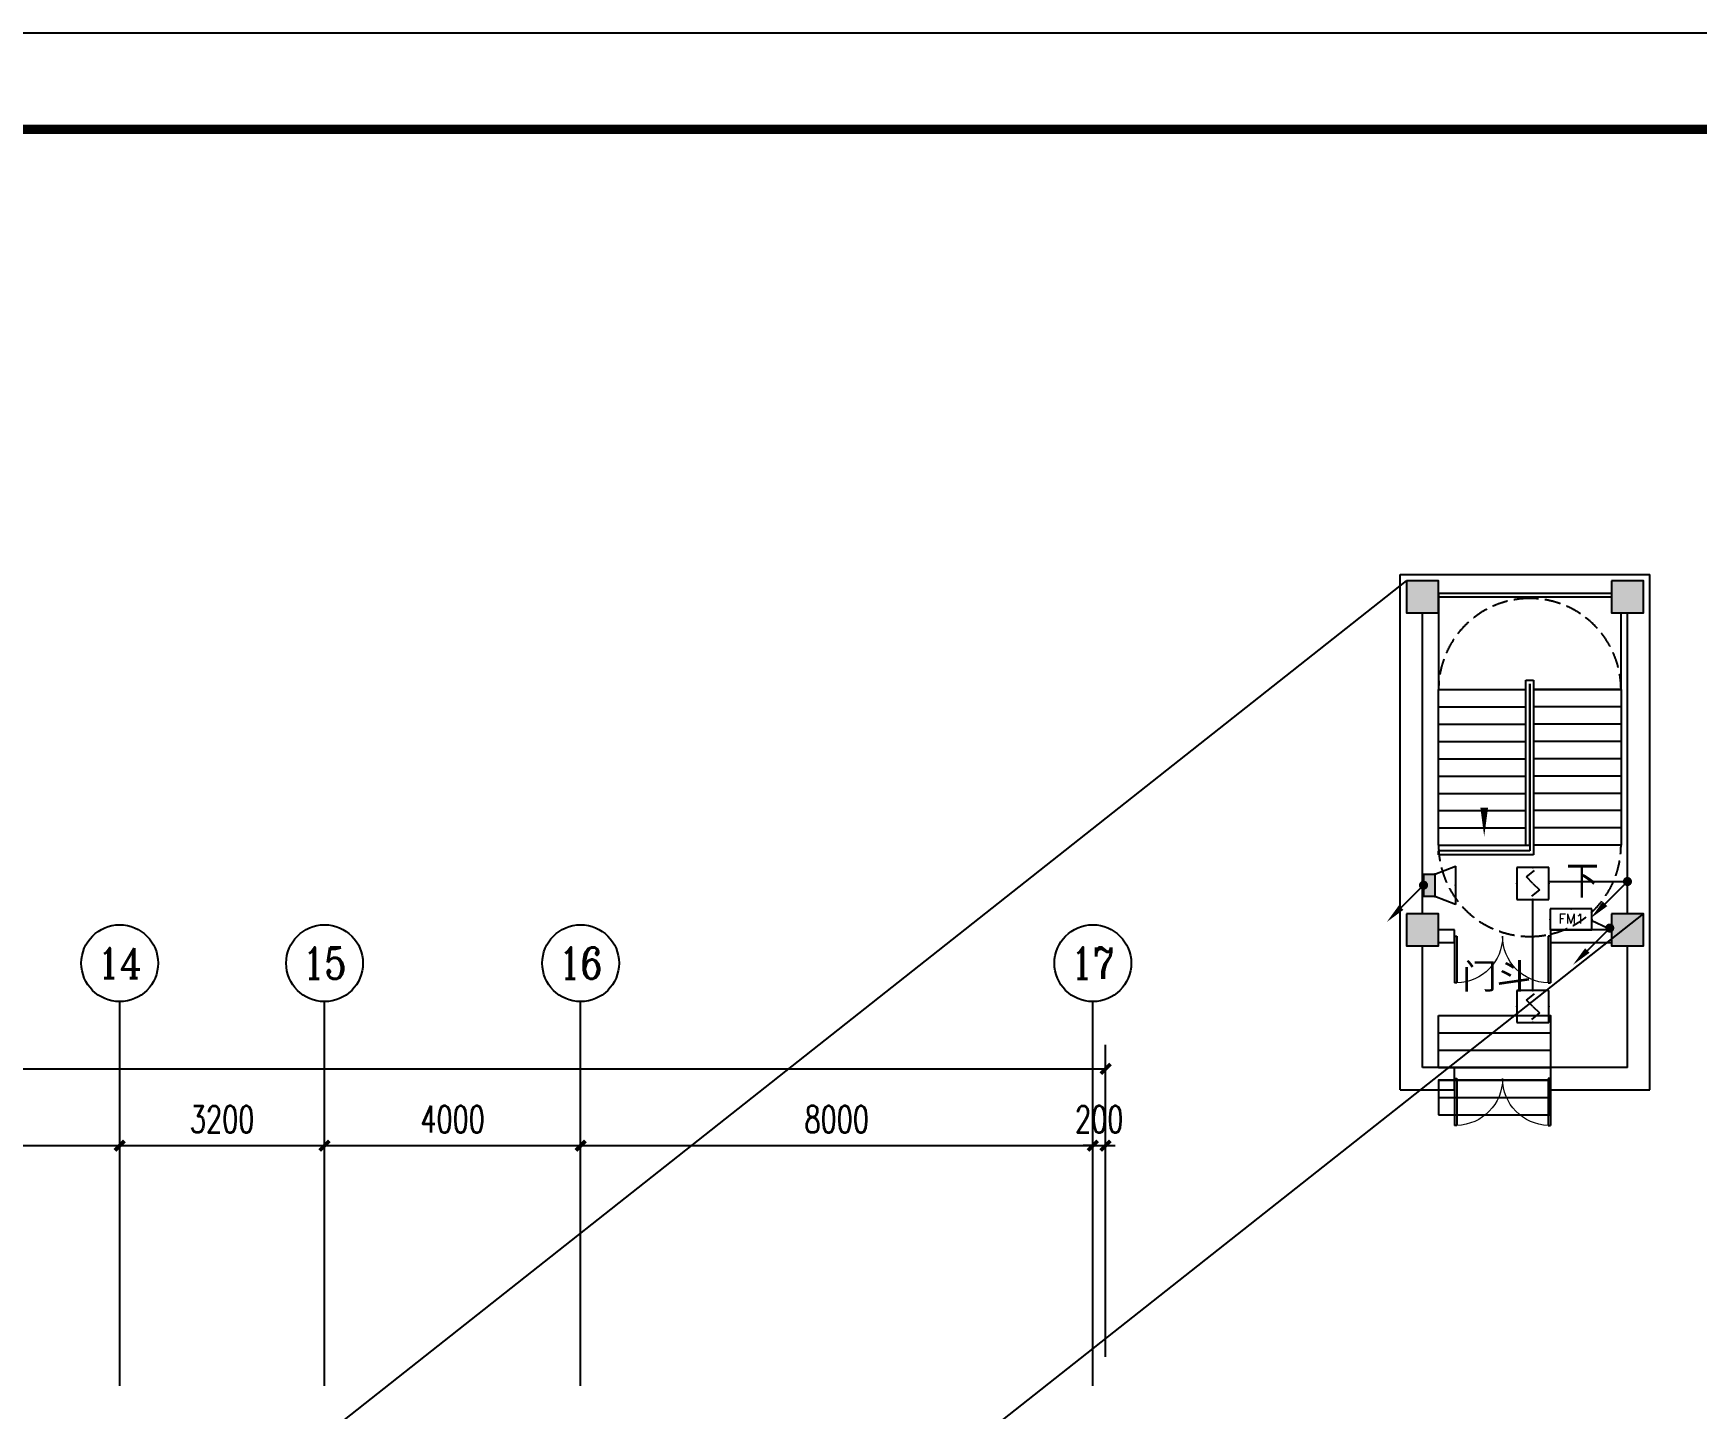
# Model space of a CAD drawing. Extents: x 1725663 to 4653551, y -550461 to 248782.
# Drawn here: x 2376593 to 2402577, y -445796 to -424311 of the extents above; entities that cross this region are included whole.
import ezdxf
from ezdxf.enums import TextEntityAlignment as Align

# ---------------------------------------------------------------- set-up
doc = ezdxf.new("R2010")
doc.units = 0
doc.header["$LTSCALE"] = 1000
doc.linetypes.add('DASH', pattern=[0.35, 0.25, -0.1])
for name, color, linetype in [('0-底图', 7, 'Continuous'), ('A-COLU-CONC', 255, 'Continuous'), ('A-FLOR-STRS', 140, 'Continuous'), ('AXIS', 3, 'Continuous'), ('AXIS_TEXT', 7, 'Continuous'), ('BTTK', 7, 'Continuous'), ('CLAYER', 7, 'Continuous'), ('DIM_SYMB', 3, 'Continuous'), ('EQUIP-广播', 3, 'Continuous'), ('EQUIP-消防', 3, 'Continuous'), ('LWIRE', 4, 'Continuous'), ('PUB_HATCH', 8, 'Continuous'), ('PUB_TEXT', 7, 'Continuous'), ('PUB_TITLE', 4, 'Continuous'), ('STAIR', 2, 'Continuous'), ('WALL', 2, 'Continuous'), ('WINDOW', 4, 'Continuous'), ('WIRE-消防', 1, 'Continuous')]:
    doc.layers.add(name, color=color, linetype=linetype)
doc.styles.add('_TCH_AXIS', font='COMPLEX', dxfattribs={"bigfont": 'GBCBIG'})
doc.styles.add('_TCH_DIM', font='SIMPLEX', dxfattribs={"width": 0.8, "height": 5, "bigfont": 'HZTXT'})
doc.styles.add('_TEL_DIM', font='SIMPLEX', dxfattribs={"width": 0.8, "height": 3.5, "bigfont": 'HZTXT'})
doc.styles.add('A_DIM_T3', font='SIMPLEX', dxfattribs={"width": 0.7, "bigfont": 'HZ'})
doc.styles.add('COMPLEX', font='COMPLEX')
doc.styles.add('HZ(TK)', font='geniso.shx', dxfattribs={"width": 0.9, "bigfont": 'hztxt.shx'})
doc.styles.get("Standard").update_dxf_attribs({"font": 'geniso.shx', "bigfont": 'hztxt.shx'})
doc.styles.add('黑体', font='')
doc.styles.get('黑体').set_extended_font_data('SimHei')
doc.dimstyles.new('_TCH_ARCH&&150', dxfattribs={"dimtxt": 420, "dimasz": 150, "dimexe": 375, "dimexo": 450, "dimgap": 202.5, "dimtad": 1, "dimdec": 0, "dimzin": 0, "dimdsep": 46, "dimtxsty": 'A_DIM_T3', "dimblk": 'ARCHTICK', "dimcen": 0.09, "dimclrt": 7, "dimazin": 2, "dimtfac": 1, "dimtdec": 0, "dimtix": 1, "dimtmove": 2, "dimatfit": 3, "dimfxl": 150, "dimtolj": 1, "dimtzin": 0, "dimarcsym": 0})

# ---------------------------------------------------------------- blocks, each defined once
blk = doc.blocks.new('vhtemplate_2020年新竖式图框_A0')
at = {"layer": 'PUB_TITLE', "color": 7}
blk.add_lwpolyline([(0, 0), (1189, 0), (1189, 841), (0, 841)], close=True, dxfattribs=at)
at = {"layer": 'PUB_TITLE', "const_width": 1}
blk.add_lwpolyline([(25, 10), (1179, 10), (1179, 831), (25, 831)], close=True, dxfattribs=at)
at = {"layer": 'BTTK', "color": 4, "style": 'HZ(TK)', "width": 0.9}
for tag, p in [('合作单位', (1144, 743.5)), ('建设单位', (1144, 209.5)), ('工程名称', (1144, 176.5)), ('子项名称', (1154, 160)), ('图纸名称', (1144, 141))]:
    blk.add_attdef(tag, text='', height=3.5, dxfattribs=at).set_placement(p, align=Align.MIDDLE_CENTER)
for tag, p in [('注册证书号', (1156.5, 309.01)), ('注册印章号', (1156.5, 301.01)), ('设计号', (1154, 193)), ('图别', (1137.75, 34)), ('图号', (1170.25, 34)), ('版本号', (1137.75, 26)), ('日期', (1170.25, 26))]:
    blk.add_attdef(tag, text='', height=3.5, dxfattribs=at).set_placement(p, align=Align.MIDDLE)
blk = doc.blocks.new('_FZH')
blk.add_lwpolyline([(-0.5, -0.5), (0.5, -0.5), (0.5, 0.5), (-0.5, 0.5)], close=True)
at = {"layer": 'PUB_HATCH'}
blk.add_solid([(-0.5, -0.5), (0.5, -0.5), (-0.5, 0.5), (0.5, 0.5)], dxfattribs=at)
blk = doc.blocks.new('$DorLib2D$00000002')
for p, q in [((-0.5, 0), (-0.5, 0.4875)), ((-0.475, 0.4875), (-0.5, 0.4875)), ((-0.475, 0), (-0.475, 0.4875)), ((0.475, 0), (0.475, 0.4875)), ((0.475, 0.4875), (0.5, 0.4875)), ((0.5, 0), (0.5, 0.4875)), ((-0.5, 0), (-0.475, 0)), ((0.5, 0), (0.475, 0))]:
    blk.add_line(p, q)
at = {"lineweight": 13}
for centre, start, end in [((-0.4875, 0), 0, 88.53072), ((0.4875, 0), 91.46928, 180)]:
    blk.add_arc(centre, 0.4875, start, end, dxfattribs=at)
blk = doc.blocks.new('ghh')
for p, q in [((2185855, -628311), (2187605, -628311)), ((2185855, -628581), (2187605, -628581)), ((2185855, -628851), (2187605, -628851)), ((2185855, -629121), (2187605, -629121)), ((2185855, -629321), (2187605, -629321)), ((2185855, -629591), (2187605, -629591)), ((2185855, -629861), (2187605, -629861))]:
    blk.add_line(p, q)
for points in [[(2185855, -628311), (2187605, -628311), (2187605, -629121), (2185855, -629121)], [(2185855, -629861), (2187605, -629861), (2187605, -629321), (2185855, -629321)], [(2186105, -629121), (2187605, -629121), (2187605, -629321), (2186105, -629321)]]:
    blk.add_lwpolyline(points, close=True)
at = {"layer": 'A-FLOR-STRS'}
for p, q in [((2188555, -621721), (2185855, -621721)), ((2185855, -621721), (2185855, -623221)), ((2188705, -623221), (2188705, -622021)), ((2187220, -625651), (2187220, -623071)), ((2187220, -623071), (2187340, -623071)), ((2187340, -623071), (2187340, -625801)), ((2185855, -625651), (2185855, -623221)), ((2185855, -623221), (2187220, -623221)), ((2185855, -623221), (2187220, -623221)), ((2187280, -625651), (2187280, -623131)), ((2187280, -623131), (2187280, -623131)), ((2187280, -623131), (2187280, -625741)), ((2187280, -625651), (2187280, -623221)), ((2187280, -623221), (2187280, -625651)), ((2188705, -623221), (2187340, -623221)), ((2187340, -623221), (2188705, -623221)), ((2188705, -623221), (2188705, -625651)), ((2185855, -623491), (2187220, -623491)), ((2188705, -623491), (2187340, -623491)), ((2185855, -623761), (2187220, -623761)), ((2188705, -623761), (2187340, -623761)), ((2185855, -624031), (2187220, -624031)), ((2188705, -624031), (2187340, -624031)), ((2185855, -624301), (2187220, -624301)), ((2188705, -624301), (2187340, -624301)), ((2185855, -624571), (2187220, -624571)), ((2188705, -624571), (2187340, -624571)), ((2185855, -624841), (2187220, -624841)), ((2188705, -624841), (2187340, -624841)), ((2185855, -625111), (2187220, -625111)), ((2188705, -625111), (2187340, -625111)), ((2185855, -625381), (2187220, -625381)), ((2188705, -625381), (2187340, -625381)), ((2185855, -625651), (2187220, -625651)), ((2187220, -625651), (2187280, -625651)), ((2187220, -625651), (2187280, -625651)), ((2187280, -625651), (2187280, -625651)), ((2188705, -625651), (2187340, -625651)), ((2187280, -625741), (2185855, -625741)), ((2185855, -625801), (2185855, -625741)), ((2187340, -625801), (2185855, -625801))]:
    blk.add_line(p, q, dxfattribs=at)
at = {"layer": 'DIM_SYMB'}
blk.add_lwpolyline([(2187993, -625786, 0, 0, 0), (2187993, -622471, 0, 0, 0), (2186568, -622471, 0, 0, 0), (2186568, -625516, 0, 120, 0), (2186568, -625066, 0, 0, 0)], format="xyseb", dxfattribs=at)
at = {"layer": 'STAIR', "color": 9, "linetype": 'DASH'}
for p, q in [((2187280, -621796), (2187280, -621796)), ((2187280, -627076), (2187280, -627076))]:
    blk.add_line(p, q, dxfattribs=at)
for points in [[(2185855, -623221, -0.414214), (2187280, -621796)], [(2188705, -623221, 0.414214), (2187280, -621796)], [(2185855, -625651, 0.414214), (2187280, -627076)], [(2188705, -625651, -0.414214), (2187280, -627076)]]:
    blk.add_lwpolyline(points, format="xyb", dxfattribs=at)
at = {"layer": 'WALL'}
for p, q in [((2185255, -627071), (2185255, -621421)), ((2185255, -621421), (2189155, -621421)), ((2189155, -626971), (2189155, -621421)), ((2185855, -621771), (2188555, -621771)), ((2185605, -626721), (2185605, -622021)), ((2188805, -626721), (2188805, -622021)), ((2186105, -626971), (2185855, -626971)), ((2186105, -627171), (2186105, -626971)), ((2188555, -626971), (2187605, -626971)), ((2187605, -626971), (2187605, -627171)), ((2189155, -629471), (2189155, -626971)), ((2185255, -629471), (2185255, -627071)), ((2185605, -629121), (2185605, -627221)), ((2185855, -627171), (2186105, -627171)), ((2187605, -627171), (2188555, -627171)), ((2188805, -629121), (2188805, -627221)), ((2186105, -629121), (2185605, -629121)), ((2186105, -629471), (2186105, -629121)), ((2188805, -629121), (2187605, -629121)), ((2187605, -629121), (2187605, -629471)), ((2185255, -629471), (2186105, -629471)), ((2187605, -629471), (2189155, -629471))]:
    blk.add_line(p, q, dxfattribs=at)
at = {"layer": 'A-COLU-CONC', "xscale": 500, "yscale": 500, "zscale": 500, "rotation": 270}
for p in [(2185605, -621771), (2188805, -621771), (2185605, -626971), (2188805, -626971)]:
    blk.add_blockref('_FZH', p, dxfattribs=at)
at = {"layer": 'WINDOW', "xscale": -1500, "yscale": 1500, "zscale": 1500, "rotation": 180}
for p in [(2186855, -627071), (2186855, -629296)]:
    blk.add_blockref('$DorLib2D$00000002', p, dxfattribs=at)
at = {"layer": 'CLAYER', "style": '黑体'}
blk.add_text('门斗', height=394.3, dxfattribs=at).set_placement((2186225, -627896))
at = {"layer": 'PUB_TEXT', "color": 7, "style": '_TCH_DIM'}
blk.add_text('下', height=506, dxfattribs=at).set_placement((2187850, -626469))
blk = doc.blocks.new('$Equip$00002649')
for p, q in [((-0.5, 0.5), (-0.5, -0.5)), ((0.5, 0.5), (-0.5, 0.5)), ((-0.2, 0.2), (0.05, 0.4)), ((0, 0), (-0.2, 0.2)), ((0, 0), (0.2, -0.2)), ((0.5, -0.5), (0.5, 0.5)), ((-0.5, -0.5), (0.5, -0.5)), ((0.2, -0.2), (-0.05, -0.4))]:
    blk.add_line(p, q)
at = {"const_width": 0.02}
blk.add_lwpolyline([(-0.5, 0.5), (0.5, 0.5), (0.5, -0.5), (-0.5, -0.5), (-0.5, 0.5), (0.5, 0.5)], dxfattribs=at)
for p in [(-0.5, 0), (0, 0.5), (0.5, 0), (0, -0.5)]:
    blk.add_point(p)
at = {"color": 7, "flags": 1}
for tag, height, p in [('A', 0.00002, (0, 0)), ('B', 0.4, (0.762, -0.208))]:
    blk.add_attdef(tag, text='', height=height, dxfattribs=at).set_placement(p, align=Align.MIDDLE_CENTER)
blk = doc.blocks.new('$TelecSys$00000080')
for p, q in [((-0.7, -0.7), (0, 0)), ((0.104, 0.104), (0.104, 0.104)), ((-0.104, -0.104), (-0.104, -0.104))]:
    blk.add_line(p, q)
at = {"const_width": 0.142}
blk.add_lwpolyline([(0.071, 0, 1), (-0.071, 0, 1)], format="xyb", close=True, dxfattribs=at)
blk.add_solid([(-0.63, -0.77), (-0.77, -0.63), (-1.15, -1.15)])
at = {"width": 0.8, "flags": 9}
blk.add_attdef('A', (0, 0), '', height=0.00002, rotation=180, dxfattribs=at)
blk = doc.blocks.new('$equip$00002984')
blk.add_hatch(color=256).paths.add_polyline_path([(0.35, 0.35), (0, 0.35), (0, -0.35), (0.35, -0.35)])
for p, q in [((0.35, 0.35), (1, 0.6)), ((1, 0.6), (1, -0.6)), ((0, 0.35), (0, -0.35)), ((0, 0.35), (0.35, 0.35)), ((0.35, 0.35), (0.35, -0.35)), ((0.35, -0.35), (0, -0.35)), ((1, -0.6), (0.35, -0.35))]:
    blk.add_line(p, q)
at = {"const_width": 0.02}
blk.add_lwpolyline([(0.35, 0.35), (0, 0.35), (0, -0.35), (0.35, -0.35), (1, -0.6), (1, 0.6), (0.35, 0.35), (0, 0.35)], dxfattribs=at)
for p in [(0, 0), (0.35, 0.35), (1, 0), (0.35, -0.35)]:
    blk.add_point(p)
at = {"color": 7, "style": '_TEL_DIM', "flags": 1}
for tag in ['A', 'REMARK']:
    blk.add_attdef(tag, text='', height=0.00002, dxfattribs=at).set_placement((0, 0), align=Align.MIDDLE_CENTER)
blk = doc.blocks.new('_ArchTick')
at = {"color": 0, "linetype": 'ByBlock', "const_width": 0.4}
blk.add_lwpolyline([(-0.5, -0.5), (0.5, 0.5)], dxfattribs=at)
blk = doc.blocks.new('*D1082')
at = {"layer": 'AXIS', "color": 0, "lineweight": -2, "transparency": 16777216}
for p, q in [((1497007, -363854), (1497007, -358979)), ((1604207, -363854), (1604207, -358979)), ((1497007, -359354), (1604207, -359354))]:
    blk.add_line(p, q, dxfattribs=at)
at = {"layer": 'Defpoints', "color": 0, "transparency": 16777216}
for p in [(1604207, -359354), (1497007, -364304), (1604207, -364304)]:
    blk.add_point(p, dxfattribs=at)
at = {"layer": 'AXIS', "color": 0, "lineweight": -2, "transparency": 16777216, "xscale": 150, "yscale": 150, "zscale": 150, "rotation": 180}
blk.add_blockref('_ArchTick', (1497007, -359354), dxfattribs=at)
at = {"layer": 'AXIS', "color": 0, "lineweight": -2, "transparency": 16777216, "xscale": 150, "yscale": 150, "zscale": 150}
blk.add_blockref('_ArchTick', (1604207, -359354), dxfattribs=at)
at = {"layer": 'AXIS', "color": 7, "transparency": 16777216, "insert": (1550607, -358941), "char_height": 420, "attachment_point": 5, "style": 'A_DIM_T3'}
blk.add_mtext('\\A1;107200', dxfattribs=at)
blk = doc.blocks.new('*D1096')
at = {"layer": 'AXIS', "color": 0, "lineweight": -2, "transparency": 16777216}
for p, q in [((1580807, -363854), (1580807, -360179)), ((1588807, -363854), (1588807, -360179)), ((1580807, -360554), (1588807, -360554))]:
    blk.add_line(p, q, dxfattribs=at)
at = {"layer": 'Defpoints', "color": 0, "transparency": 16777216}
for p in [(1588807, -360554), (1580807, -364304), (1588807, -364304)]:
    blk.add_point(p, dxfattribs=at)
at = {"layer": 'AXIS', "color": 0, "lineweight": -2, "transparency": 16777216, "xscale": 150, "yscale": 150, "zscale": 150, "rotation": 180}
blk.add_blockref('_ArchTick', (1580807, -360554), dxfattribs=at)
at = {"layer": 'AXIS', "color": 0, "lineweight": -2, "transparency": 16777216, "xscale": 150, "yscale": 150, "zscale": 150}
blk.add_blockref('_ArchTick', (1588807, -360554), dxfattribs=at)
at = {"layer": 'AXIS', "color": 7, "transparency": 16777216, "insert": (1584807, -360141), "char_height": 420, "attachment_point": 5, "style": 'A_DIM_T3'}
blk.add_mtext('\\A1;8000', dxfattribs=at)
blk = doc.blocks.new('*D1097')
at = {"layer": 'AXIS', "color": 0, "lineweight": -2, "transparency": 16777216}
for p, q in [((1588807, -363854), (1588807, -360179)), ((1592007, -363854), (1592007, -360179)), ((1588807, -360554), (1592007, -360554))]:
    blk.add_line(p, q, dxfattribs=at)
at = {"layer": 'Defpoints', "color": 0, "transparency": 16777216}
for p in [(1592007, -360554), (1588807, -364304), (1592007, -364304)]:
    blk.add_point(p, dxfattribs=at)
at = {"layer": 'AXIS', "color": 0, "lineweight": -2, "transparency": 16777216, "xscale": 150, "yscale": 150, "zscale": 150, "rotation": 180}
blk.add_blockref('_ArchTick', (1588807, -360554), dxfattribs=at)
at = {"layer": 'AXIS', "color": 0, "lineweight": -2, "transparency": 16777216, "xscale": 150, "yscale": 150, "zscale": 150}
blk.add_blockref('_ArchTick', (1592007, -360554), dxfattribs=at)
at = {"layer": 'AXIS', "color": 7, "transparency": 16777216, "insert": (1590407, -360141), "char_height": 420, "attachment_point": 5, "style": 'A_DIM_T3'}
blk.add_mtext('\\A1;3200', dxfattribs=at)
blk = doc.blocks.new('*D1098')
at = {"layer": 'AXIS', "color": 0, "lineweight": -2, "transparency": 16777216}
for p, q in [((1592007, -363854), (1592007, -360179)), ((1596007, -363854), (1596007, -360179)), ((1592007, -360554), (1596007, -360554))]:
    blk.add_line(p, q, dxfattribs=at)
at = {"layer": 'Defpoints', "color": 0, "transparency": 16777216}
for p in [(1596007, -360554), (1592007, -364304), (1596007, -364304)]:
    blk.add_point(p, dxfattribs=at)
at = {"layer": 'AXIS', "color": 0, "lineweight": -2, "transparency": 16777216, "xscale": 150, "yscale": 150, "zscale": 150, "rotation": 180}
blk.add_blockref('_ArchTick', (1592007, -360554), dxfattribs=at)
at = {"layer": 'AXIS', "color": 0, "lineweight": -2, "transparency": 16777216, "xscale": 150, "yscale": 150, "zscale": 150}
blk.add_blockref('_ArchTick', (1596007, -360554), dxfattribs=at)
at = {"layer": 'AXIS', "color": 7, "transparency": 16777216, "insert": (1594007, -360141), "char_height": 420, "attachment_point": 5, "style": 'A_DIM_T3'}
blk.add_mtext('\\A1;4000', dxfattribs=at)
blk = doc.blocks.new('*D1099')
at = {"layer": 'AXIS', "color": 0, "lineweight": -2, "transparency": 16777216}
for p, q in [((1596007, -363854), (1596007, -360179)), ((1604007, -363854), (1604007, -360179)), ((1596007, -360554), (1604007, -360554))]:
    blk.add_line(p, q, dxfattribs=at)
at = {"layer": 'Defpoints', "color": 0, "transparency": 16777216}
for p in [(1604007, -360554), (1596007, -364304), (1604007, -364304)]:
    blk.add_point(p, dxfattribs=at)
at = {"layer": 'AXIS', "color": 0, "lineweight": -2, "transparency": 16777216, "xscale": 150, "yscale": 150, "zscale": 150, "rotation": 180}
blk.add_blockref('_ArchTick', (1596007, -360554), dxfattribs=at)
at = {"layer": 'AXIS', "color": 0, "lineweight": -2, "transparency": 16777216, "xscale": 150, "yscale": 150, "zscale": 150}
blk.add_blockref('_ArchTick', (1604007, -360554), dxfattribs=at)
at = {"layer": 'AXIS', "color": 7, "transparency": 16777216, "insert": (1600007, -360141), "char_height": 420, "attachment_point": 5, "style": 'A_DIM_T3'}
blk.add_mtext('\\A1;8000', dxfattribs=at)
blk = doc.blocks.new('*D1100')
at = {"layer": 'AXIS', "color": 0, "lineweight": -2, "transparency": 16777216}
for p, q in [((1604007, -363854), (1604007, -360179)), ((1604207, -363854), (1604207, -360179)), ((1604007, -360554), (1603857, -360554)), ((1604007, -360554), (1604207, -360554)), ((1604207, -360554), (1604357, -360554))]:
    blk.add_line(p, q, dxfattribs=at)
at = {"layer": 'Defpoints', "color": 0, "transparency": 16777216}
for p in [(1604207, -360554), (1604007, -364304), (1604207, -364304)]:
    blk.add_point(p, dxfattribs=at)
at = {"layer": 'AXIS', "color": 0, "lineweight": -2, "transparency": 16777216, "xscale": 150, "yscale": 150, "zscale": 150}
blk.add_blockref('_ArchTick', (1604007, -360554), dxfattribs=at)
at = {"layer": 'AXIS', "color": 0, "lineweight": -2, "transparency": 16777216, "xscale": 150, "yscale": 150, "zscale": 150, "rotation": 180}
blk.add_blockref('_ArchTick', (1604207, -360554), dxfattribs=at)
at = {"layer": 'AXIS', "color": 7, "transparency": 16777216, "insert": (1604107, -360141), "char_height": 420, "attachment_point": 5, "style": 'A_DIM_T3'}
blk.add_mtext('\\A1;200', dxfattribs=at)
blk = doc.blocks.new('*D1146')
at = {"layer": 'AXIS', "color": 0, "lineweight": -2, "transparency": 16777216}
for p, q in [((1497007, -363854), (1497007, -358979)), ((1604207, -363854), (1604207, -358979)), ((1497007, -359354), (1604207, -359354))]:
    blk.add_line(p, q, dxfattribs=at)
at = {"layer": 'Defpoints', "color": 0, "transparency": 16777216}
for p in [(1604207, -359354), (1497007, -364304), (1604207, -364304)]:
    blk.add_point(p, dxfattribs=at)
at = {"layer": 'AXIS', "color": 0, "lineweight": -2, "transparency": 16777216, "xscale": 150, "yscale": 150, "zscale": 150, "rotation": 180}
blk.add_blockref('_ArchTick', (1497007, -359354), dxfattribs=at)
at = {"layer": 'AXIS', "color": 0, "lineweight": -2, "transparency": 16777216, "xscale": 150, "yscale": 150, "zscale": 150}
blk.add_blockref('_ArchTick', (1604207, -359354), dxfattribs=at)
at = {"layer": 'AXIS', "color": 7, "transparency": 16777216, "insert": (1550607, -358941), "char_height": 420, "attachment_point": 5, "style": 'A_DIM_T3'}
blk.add_mtext('\\A1;107200', dxfattribs=at)
blk = doc.blocks.new('*D1160')
at = {"layer": 'AXIS', "color": 0, "lineweight": -2, "transparency": 16777216}
for p, q in [((1580807, -363854), (1580807, -360179)), ((1588807, -363854), (1588807, -360179)), ((1580807, -360554), (1588807, -360554))]:
    blk.add_line(p, q, dxfattribs=at)
at = {"layer": 'Defpoints', "color": 0, "transparency": 16777216}
for p in [(1588807, -360554), (1580807, -364304), (1588807, -364304)]:
    blk.add_point(p, dxfattribs=at)
at = {"layer": 'AXIS', "color": 0, "lineweight": -2, "transparency": 16777216, "xscale": 150, "yscale": 150, "zscale": 150, "rotation": 180}
blk.add_blockref('_ArchTick', (1580807, -360554), dxfattribs=at)
at = {"layer": 'AXIS', "color": 0, "lineweight": -2, "transparency": 16777216, "xscale": 150, "yscale": 150, "zscale": 150}
blk.add_blockref('_ArchTick', (1588807, -360554), dxfattribs=at)
at = {"layer": 'AXIS', "color": 7, "transparency": 16777216, "insert": (1584807, -360141), "char_height": 420, "attachment_point": 5, "style": 'A_DIM_T3'}
blk.add_mtext('\\A1;8000', dxfattribs=at)
blk = doc.blocks.new('*D1161')
at = {"layer": 'AXIS', "color": 0, "lineweight": -2, "transparency": 16777216}
for p, q in [((1588807, -363854), (1588807, -360179)), ((1592007, -363854), (1592007, -360179)), ((1588807, -360554), (1592007, -360554))]:
    blk.add_line(p, q, dxfattribs=at)
at = {"layer": 'Defpoints', "color": 0, "transparency": 16777216}
for p in [(1592007, -360554), (1588807, -364304), (1592007, -364304)]:
    blk.add_point(p, dxfattribs=at)
at = {"layer": 'AXIS', "color": 0, "lineweight": -2, "transparency": 16777216, "xscale": 150, "yscale": 150, "zscale": 150, "rotation": 180}
blk.add_blockref('_ArchTick', (1588807, -360554), dxfattribs=at)
at = {"layer": 'AXIS', "color": 0, "lineweight": -2, "transparency": 16777216, "xscale": 150, "yscale": 150, "zscale": 150}
blk.add_blockref('_ArchTick', (1592007, -360554), dxfattribs=at)
at = {"layer": 'AXIS', "color": 7, "transparency": 16777216, "insert": (1590407, -360141), "char_height": 420, "attachment_point": 5, "style": 'A_DIM_T3'}
blk.add_mtext('\\A1;3200', dxfattribs=at)
blk = doc.blocks.new('*D1162')
at = {"layer": 'AXIS', "color": 0, "lineweight": -2, "transparency": 16777216}
for p, q in [((1592007, -363854), (1592007, -360179)), ((1596007, -363854), (1596007, -360179)), ((1592007, -360554), (1596007, -360554))]:
    blk.add_line(p, q, dxfattribs=at)
at = {"layer": 'Defpoints', "color": 0, "transparency": 16777216}
for p in [(1596007, -360554), (1592007, -364304), (1596007, -364304)]:
    blk.add_point(p, dxfattribs=at)
at = {"layer": 'AXIS', "color": 0, "lineweight": -2, "transparency": 16777216, "xscale": 150, "yscale": 150, "zscale": 150, "rotation": 180}
blk.add_blockref('_ArchTick', (1592007, -360554), dxfattribs=at)
at = {"layer": 'AXIS', "color": 0, "lineweight": -2, "transparency": 16777216, "xscale": 150, "yscale": 150, "zscale": 150}
blk.add_blockref('_ArchTick', (1596007, -360554), dxfattribs=at)
at = {"layer": 'AXIS', "color": 7, "transparency": 16777216, "insert": (1594007, -360141), "char_height": 420, "attachment_point": 5, "style": 'A_DIM_T3'}
blk.add_mtext('\\A1;4000', dxfattribs=at)
blk = doc.blocks.new('*D1163')
at = {"layer": 'AXIS', "color": 0, "lineweight": -2, "transparency": 16777216}
for p, q in [((1596007, -363854), (1596007, -360179)), ((1604007, -363854), (1604007, -360179)), ((1596007, -360554), (1604007, -360554))]:
    blk.add_line(p, q, dxfattribs=at)
at = {"layer": 'Defpoints', "color": 0, "transparency": 16777216}
for p in [(1604007, -360554), (1596007, -364304), (1604007, -364304)]:
    blk.add_point(p, dxfattribs=at)
at = {"layer": 'AXIS', "color": 0, "lineweight": -2, "transparency": 16777216, "xscale": 150, "yscale": 150, "zscale": 150, "rotation": 180}
blk.add_blockref('_ArchTick', (1596007, -360554), dxfattribs=at)
at = {"layer": 'AXIS', "color": 0, "lineweight": -2, "transparency": 16777216, "xscale": 150, "yscale": 150, "zscale": 150}
blk.add_blockref('_ArchTick', (1604007, -360554), dxfattribs=at)
at = {"layer": 'AXIS', "color": 7, "transparency": 16777216, "insert": (1600007, -360141), "char_height": 420, "attachment_point": 5, "style": 'A_DIM_T3'}
blk.add_mtext('\\A1;8000', dxfattribs=at)
blk = doc.blocks.new('*D1164')
at = {"layer": 'AXIS', "color": 0, "lineweight": -2, "transparency": 16777216}
for p, q in [((1604007, -363854), (1604007, -360179)), ((1604207, -363854), (1604207, -360179)), ((1604007, -360554), (1603857, -360554)), ((1604007, -360554), (1604207, -360554)), ((1604207, -360554), (1604357, -360554))]:
    blk.add_line(p, q, dxfattribs=at)
at = {"layer": 'Defpoints', "color": 0, "transparency": 16777216}
for p in [(1604207, -360554), (1604007, -364304), (1604207, -364304)]:
    blk.add_point(p, dxfattribs=at)
at = {"layer": 'AXIS', "color": 0, "lineweight": -2, "transparency": 16777216, "xscale": 150, "yscale": 150, "zscale": 150}
blk.add_blockref('_ArchTick', (1604007, -360554), dxfattribs=at)
at = {"layer": 'AXIS', "color": 0, "lineweight": -2, "transparency": 16777216, "xscale": 150, "yscale": 150, "zscale": 150, "rotation": 180}
blk.add_blockref('_ArchTick', (1604207, -360554), dxfattribs=at)
at = {"layer": 'AXIS', "color": 7, "transparency": 16777216, "insert": (1604107, -360141), "char_height": 420, "attachment_point": 5, "style": 'A_DIM_T3'}
blk.add_mtext('\\A1;200', dxfattribs=at)
blk = doc.blocks.new('_AXISO')
blk.add_circle((0, 0), 0.5)
at = {"layer": 'AXIS_TEXT', "style": 'COMPLEX', "width": 1.041667}
blk.add_attdef('A', text='', height=0.56, dxfattribs=at).set_placement((-0.25, -0.28), (0.25, -0.28), align=Align.FIT)
blk = doc.blocks.new('*D1210')
at = {"layer": 'AXIS', "color": 0, "lineweight": -2, "transparency": 16777216}
for p, q in [((1497007, -363854), (1497007, -358979)), ((1604207, -363854), (1604207, -358979)), ((1497007, -359354), (1604207, -359354))]:
    blk.add_line(p, q, dxfattribs=at)
at = {"layer": 'Defpoints', "color": 0, "transparency": 16777216}
for p in [(1604207, -359354), (1497007, -364304), (1604207, -364304)]:
    blk.add_point(p, dxfattribs=at)
at = {"layer": 'AXIS', "color": 0, "lineweight": -2, "transparency": 16777216, "xscale": 150, "yscale": 150, "zscale": 150, "rotation": 180}
blk.add_blockref('_ArchTick', (1497007, -359354), dxfattribs=at)
at = {"layer": 'AXIS', "color": 0, "lineweight": -2, "transparency": 16777216, "xscale": 150, "yscale": 150, "zscale": 150}
blk.add_blockref('_ArchTick', (1604207, -359354), dxfattribs=at)
at = {"layer": 'AXIS', "color": 7, "transparency": 16777216, "insert": (1550607, -358941), "char_height": 420, "attachment_point": 5, "style": 'A_DIM_T3'}
blk.add_mtext('\\A1;107200', dxfattribs=at)
blk = doc.blocks.new('*D1224')
at = {"layer": 'AXIS', "color": 0, "lineweight": -2, "transparency": 16777216}
for p, q in [((1580807, -363854), (1580807, -360179)), ((1588807, -363854), (1588807, -360179)), ((1580807, -360554), (1588807, -360554))]:
    blk.add_line(p, q, dxfattribs=at)
at = {"layer": 'Defpoints', "color": 0, "transparency": 16777216}
for p in [(1588807, -360554), (1580807, -364304), (1588807, -364304)]:
    blk.add_point(p, dxfattribs=at)
at = {"layer": 'AXIS', "color": 0, "lineweight": -2, "transparency": 16777216, "xscale": 150, "yscale": 150, "zscale": 150, "rotation": 180}
blk.add_blockref('_ArchTick', (1580807, -360554), dxfattribs=at)
at = {"layer": 'AXIS', "color": 0, "lineweight": -2, "transparency": 16777216, "xscale": 150, "yscale": 150, "zscale": 150}
blk.add_blockref('_ArchTick', (1588807, -360554), dxfattribs=at)
at = {"layer": 'AXIS', "color": 7, "transparency": 16777216, "insert": (1584807, -360141), "char_height": 420, "attachment_point": 5, "style": 'A_DIM_T3'}
blk.add_mtext('\\A1;8000', dxfattribs=at)
blk = doc.blocks.new('*D1225')
at = {"layer": 'AXIS', "color": 0, "lineweight": -2, "transparency": 16777216}
for p, q in [((1588807, -363854), (1588807, -360179)), ((1592007, -363854), (1592007, -360179)), ((1588807, -360554), (1592007, -360554))]:
    blk.add_line(p, q, dxfattribs=at)
at = {"layer": 'Defpoints', "color": 0, "transparency": 16777216}
for p in [(1592007, -360554), (1588807, -364304), (1592007, -364304)]:
    blk.add_point(p, dxfattribs=at)
at = {"layer": 'AXIS', "color": 0, "lineweight": -2, "transparency": 16777216, "xscale": 150, "yscale": 150, "zscale": 150, "rotation": 180}
blk.add_blockref('_ArchTick', (1588807, -360554), dxfattribs=at)
at = {"layer": 'AXIS', "color": 0, "lineweight": -2, "transparency": 16777216, "xscale": 150, "yscale": 150, "zscale": 150}
blk.add_blockref('_ArchTick', (1592007, -360554), dxfattribs=at)
at = {"layer": 'AXIS', "color": 7, "transparency": 16777216, "insert": (1590407, -360141), "char_height": 420, "attachment_point": 5, "style": 'A_DIM_T3'}
blk.add_mtext('\\A1;3200', dxfattribs=at)
blk = doc.blocks.new('*D1226')
at = {"layer": 'AXIS', "color": 0, "lineweight": -2, "transparency": 16777216}
for p, q in [((1592007, -363854), (1592007, -360179)), ((1596007, -363854), (1596007, -360179)), ((1592007, -360554), (1596007, -360554))]:
    blk.add_line(p, q, dxfattribs=at)
at = {"layer": 'Defpoints', "color": 0, "transparency": 16777216}
for p in [(1596007, -360554), (1592007, -364304), (1596007, -364304)]:
    blk.add_point(p, dxfattribs=at)
at = {"layer": 'AXIS', "color": 0, "lineweight": -2, "transparency": 16777216, "xscale": 150, "yscale": 150, "zscale": 150, "rotation": 180}
blk.add_blockref('_ArchTick', (1592007, -360554), dxfattribs=at)
at = {"layer": 'AXIS', "color": 0, "lineweight": -2, "transparency": 16777216, "xscale": 150, "yscale": 150, "zscale": 150}
blk.add_blockref('_ArchTick', (1596007, -360554), dxfattribs=at)
at = {"layer": 'AXIS', "color": 7, "transparency": 16777216, "insert": (1594007, -360141), "char_height": 420, "attachment_point": 5, "style": 'A_DIM_T3'}
blk.add_mtext('\\A1;4000', dxfattribs=at)
blk = doc.blocks.new('*D1227')
at = {"layer": 'AXIS', "color": 0, "lineweight": -2, "transparency": 16777216}
for p, q in [((1596007, -363854), (1596007, -360179)), ((1604007, -363854), (1604007, -360179)), ((1596007, -360554), (1604007, -360554))]:
    blk.add_line(p, q, dxfattribs=at)
at = {"layer": 'Defpoints', "color": 0, "transparency": 16777216}
for p in [(1604007, -360554), (1596007, -364304), (1604007, -364304)]:
    blk.add_point(p, dxfattribs=at)
at = {"layer": 'AXIS', "color": 0, "lineweight": -2, "transparency": 16777216, "xscale": 150, "yscale": 150, "zscale": 150, "rotation": 180}
blk.add_blockref('_ArchTick', (1596007, -360554), dxfattribs=at)
at = {"layer": 'AXIS', "color": 0, "lineweight": -2, "transparency": 16777216, "xscale": 150, "yscale": 150, "zscale": 150}
blk.add_blockref('_ArchTick', (1604007, -360554), dxfattribs=at)
at = {"layer": 'AXIS', "color": 7, "transparency": 16777216, "insert": (1600007, -360141), "char_height": 420, "attachment_point": 5, "style": 'A_DIM_T3'}
blk.add_mtext('\\A1;8000', dxfattribs=at)
blk = doc.blocks.new('*D1228')
at = {"layer": 'AXIS', "color": 0, "lineweight": -2, "transparency": 16777216}
for p, q in [((1604007, -363854), (1604007, -360179)), ((1604207, -363854), (1604207, -360179)), ((1604007, -360554), (1603857, -360554)), ((1604007, -360554), (1604207, -360554)), ((1604207, -360554), (1604357, -360554))]:
    blk.add_line(p, q, dxfattribs=at)
at = {"layer": 'Defpoints', "color": 0, "transparency": 16777216}
for p in [(1604207, -360554), (1604007, -364304), (1604207, -364304)]:
    blk.add_point(p, dxfattribs=at)
at = {"layer": 'AXIS', "color": 0, "lineweight": -2, "transparency": 16777216, "xscale": 150, "yscale": 150, "zscale": 150}
blk.add_blockref('_ArchTick', (1604007, -360554), dxfattribs=at)
at = {"layer": 'AXIS', "color": 0, "lineweight": -2, "transparency": 16777216, "xscale": 150, "yscale": 150, "zscale": 150, "rotation": 180}
blk.add_blockref('_ArchTick', (1604207, -360554), dxfattribs=at)
at = {"layer": 'AXIS', "color": 7, "transparency": 16777216, "insert": (1604107, -360141), "char_height": 420, "attachment_point": 5, "style": 'A_DIM_T3'}
blk.add_mtext('\\A1;200', dxfattribs=at)
blk = doc.blocks.new('$equip$00001926')
for p, q in [((0.65, 0.65), (-0.65, 0.65)), ((-0.65, 0.65), (-0.65, 0)), ((0.65, 0), (0.65, 0.65)), ((-0.65, 0), (0.65, 0))]:
    blk.add_line(p, q)
for p in [(0, 0.65), (-0.65, 0.325), (0, 0), (0.65, 0.325)]:
    blk.add_point(p)
at = {"color": 7, "style": '_TEL_DIM'}
blk.add_attdef('$TEXT$', text='', height=0.3, dxfattribs=at).set_placement((0.006, 0.343), align=Align.MIDDLE_CENTER)
at = {"color": 7, "style": '_TEL_DIM', "flags": 1}
blk.add_attdef('A', text='', height=0.00002, dxfattribs=at).set_placement((0, 0), align=Align.MIDDLE_CENTER)
blk = doc.blocks.new('fdsfdg')
for p in [(22068, 21107), (22068, 21107), (22068, 21107), (21743, 20944), (21743, 20944), (21743, 20944), (22393, 20944), (22393, 20944), (22393, 20944), (22068, 20782), (22068, 20782), (22068, 20782)]:
    blk.add_point(p)
at = {"xscale": 500, "yscale": 500, "zscale": 500}
blk.add_blockref('$equip$00001926', (22068, 20782), dxfattribs=at).add_auto_attribs({'$TEXT$': 'FM1'})
at = {"color": 7, "style": '_TEL_DIM', "flags": 1}
for tag in ['REMARK', 'A', 'REMARK', 'A', 'A', 'REMARK']:
    blk.add_attdef(tag, text='', height=0.01, dxfattribs=at).set_placement((22068, 20782), align=Align.MIDDLE_CENTER)
blk = doc.blocks.new('$equip_U$00000187(WIN7-PC-dian)')
for p in [(0, 0.65), (-0.65, 0.325), (0, 0), (0.65, 0.325)]:
    blk.add_point(p)
at = {"xscale": 0.002, "yscale": 0.002, "zscale": 0.002}
blk.add_blockref('fdsfdg', (-44.135, -41.563), dxfattribs=at)
at = {"color": 7, "style": '_TEL_DIM', "flags": 1}
for tag in ['A', 'REMARK']:
    blk.add_attdef(tag, text='', height=0.00002, dxfattribs=at).set_placement((0, 0), align=Align.MIDDLE_CENTER)
blk = doc.blocks.new('gkhkjk')
at = {"layer": 'AXIS'}
for p, q in [((1588807, -364303.8), (1588807, -358303.8)), ((1592007, -364303.8), (1592007, -358303.8)), ((1596007, -364303.8), (1596007, -358303.8)), ((1604007, -364303.8), (1604007, -358303.8))]:
    blk.add_line(p, q, dxfattribs=at)
ref = blk.add_blockref('_AXISO', (1588807, -357703.8), dxfattribs=dict(at, xscale=1200, yscale=1200, zscale=1200))
ref.add_attrib('A', '14', dxfattribs={"layer": 'AXIS_TEXT', "height": 471.11, "style": '_TCH_AXIS'}).set_placement((1588459.3, -357939.4), (1589154.7, -357939.4), align=Align.FIT)
ref = blk.add_blockref('_AXISO', (1592007, -357703.8), dxfattribs=dict(at, xscale=1200, yscale=1200, zscale=1200))
ref.add_attrib('A', '15', dxfattribs={"layer": 'AXIS_TEXT', "height": 492.67, "style": '_TCH_AXIS'}).set_placement((1591666.8, -357950.2), (1592347.2, -357950.2), align=Align.FIT)
ref = blk.add_blockref('_AXISO', (1596007, -357703.8), dxfattribs=dict(at, xscale=1200, yscale=1200, zscale=1200))
ref.add_attrib('A', '16', dxfattribs={"layer": 'AXIS_TEXT', "height": 492.67, "style": '_TCH_AXIS'}).set_placement((1595666.8, -357950.2), (1596347.2, -357950.2), align=Align.FIT)
ref = blk.add_blockref('_AXISO', (1604007, -357703.8), dxfattribs=dict(at, xscale=1200, yscale=1200, zscale=1200))
ref.add_attrib('A', '17', dxfattribs={"layer": 'AXIS_TEXT', "height": 492.67, "style": '_TCH_AXIS'}).set_placement((1603666.8, -357950.2), (1604347.2, -357950.2), align=Align.FIT)
for p1, p2, distance, picture, middle in [((1497007, -364303.8), (1604207, -364303.8), 4950, '*D1082', (1550607, -358941.3)), ((1497007, -364303.8), (1604207, -364303.8), 4950, '*D1146', (1550607, -358941.3)), ((1497007, -364303.8), (1604207, -364303.8), 4950, '*D1210', (1550607, -358941.3)), ((1580807, -364303.8), (1588807, -364303.8), 3750, '*D1096', (1584807, -360141.3)), ((1580807, -364303.8), (1588807, -364303.8), 3750, '*D1160', (1584807, -360141.3)), ((1580807, -364303.8), (1588807, -364303.8), 3750, '*D1224', (1584807, -360141.3)), ((1588807, -364303.8), (1592007, -364303.8), 3750, '*D1097', (1590407, -360141.3)), ((1588807, -364303.8), (1592007, -364303.8), 3750, '*D1161', (1590407, -360141.3)), ((1588807, -364303.8), (1592007, -364303.8), 3750, '*D1225', (1590407, -360141.3)), ((1592007, -364303.8), (1596007, -364303.8), 3750, '*D1098', (1594007, -360141.3)), ((1592007, -364303.8), (1596007, -364303.8), 3750, '*D1162', (1594007, -360141.3)), ((1592007, -364303.8), (1596007, -364303.8), 3750, '*D1226', (1594007, -360141.3)), ((1596007, -364303.8), (1604007, -364303.8), 3750, '*D1099', (1600007, -360141.3)), ((1596007, -364303.8), (1604007, -364303.8), 3750, '*D1163', (1600007, -360141.3)), ((1596007, -364303.8), (1604007, -364303.8), 3750, '*D1227', (1600007, -360141.3)), ((1604007, -364303.8), (1604207, -364303.8), 3750, '*D1100', (1604107, -360141.3)), ((1604007, -364303.8), (1604207, -364303.8), 3750, '*D1164', (1604107, -360141.3)), ((1604007, -364303.8), (1604207, -364303.8), 3750, '*D1228', (1604107, -360141.3))]:
    dim = blk.add_aligned_dim(p1=p1, p2=p2, distance=distance, dimstyle='_TCH_ARCH&&150', dxfattribs=at)
    dim.commit()
    dim.dimension.update_dxf_attribs({"geometry": picture, "text_midpoint": middle})

msp = doc.modelspace()

# ---------------------------------------------------------------- linework, layer by layer
at = {"layer": '0-底图'}
for p, q in [((2377693, -448937), (2398044, -432865)), ((2381393, -454137), (2401744, -438065))]:
    msp.add_line(p, q, dxfattribs=at)
at = {"layer": 'WIRE-消防'}
for p, q in [((2401459, -437567), (2400269, -437567, 4200)), ((2400019, -439264, 4200), (2400019, -437840, 4200)), ((2401182, -438288), (2400939, -438176))]:
    msp.add_line(p, q, dxfattribs=at)

# ---------------------------------------------------------------- block references
at = {"layer": '0-底图', "xscale": 150, "yscale": 150, "zscale": 150}
msp.add_blockref('vhtemplate_2020年新竖式图框_A0', (2257784, -550461), dxfattribs=at)
at = {"layer": '0-底图'}
for name, p in [('ghh', (212689, 188657)), ('gkhkjk', (789136, -81133))]:
    msp.add_blockref(name, p, dxfattribs=at)
at = {"layer": 'EQUIP-广播', "xscale": 500, "yscale": 500, "zscale": 500}
msp.add_blockref('$equip$00002984', (2398309, -437619), dxfattribs=at)
at = {"layer": 'EQUIP-消防', "xscale": 500, "yscale": 500, "zscale": 500}
for name, p in [('$Equip$00002649', (2400019, -437590, 4200)), ('$equip_U$00000187(WIN7-PC-dian)', (2400614, -438315)), ('$Equip$00002649', (2400019, -439514, 4200))]:
    msp.add_blockref(name, p, dxfattribs=at)
at = {"layer": 'LWIRE', "xscale": 500, "yscale": 500, "zscale": 500}
for p in [(2398309, -437619), (2401494, -437561), (2401218, -438288)]:
    msp.add_blockref('$TelecSys$00000080', p, dxfattribs=at)

doc.saveas('drawing.dxf')
